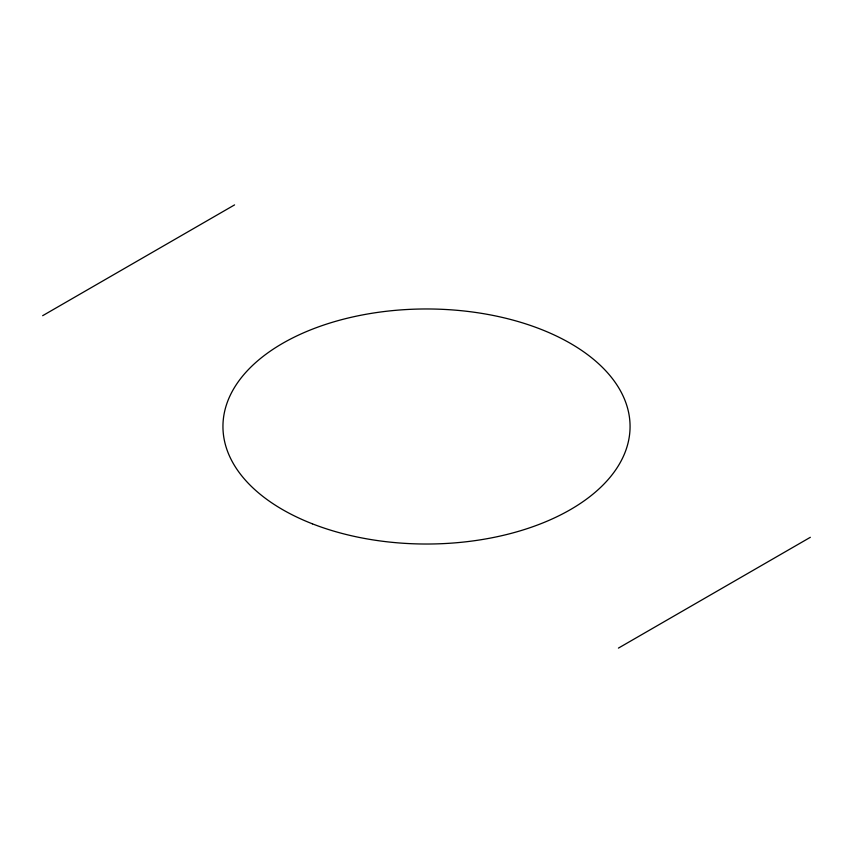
<?xml version="1.0" encoding="UTF-8"?>
<svg xmlns="http://www.w3.org/2000/svg" width="853" height="853" viewBox="0 0 853 853"><rect width="100%" height="100%" fill="white"/><g stroke="black" fill="none" stroke-linecap="round" stroke-linejoin="round"><path stroke-width="1.28" d="M42.65 315.695L234.575 204.891M618.425 648.109L810.35 537.305M312.401 523.827A203.568 117.533 0 0 0 629.546 434.881A203.568 117.533 0 0 0 337.553 320.781A203.568 117.533 0 0 0 312.401 523.827"/></g></svg>
